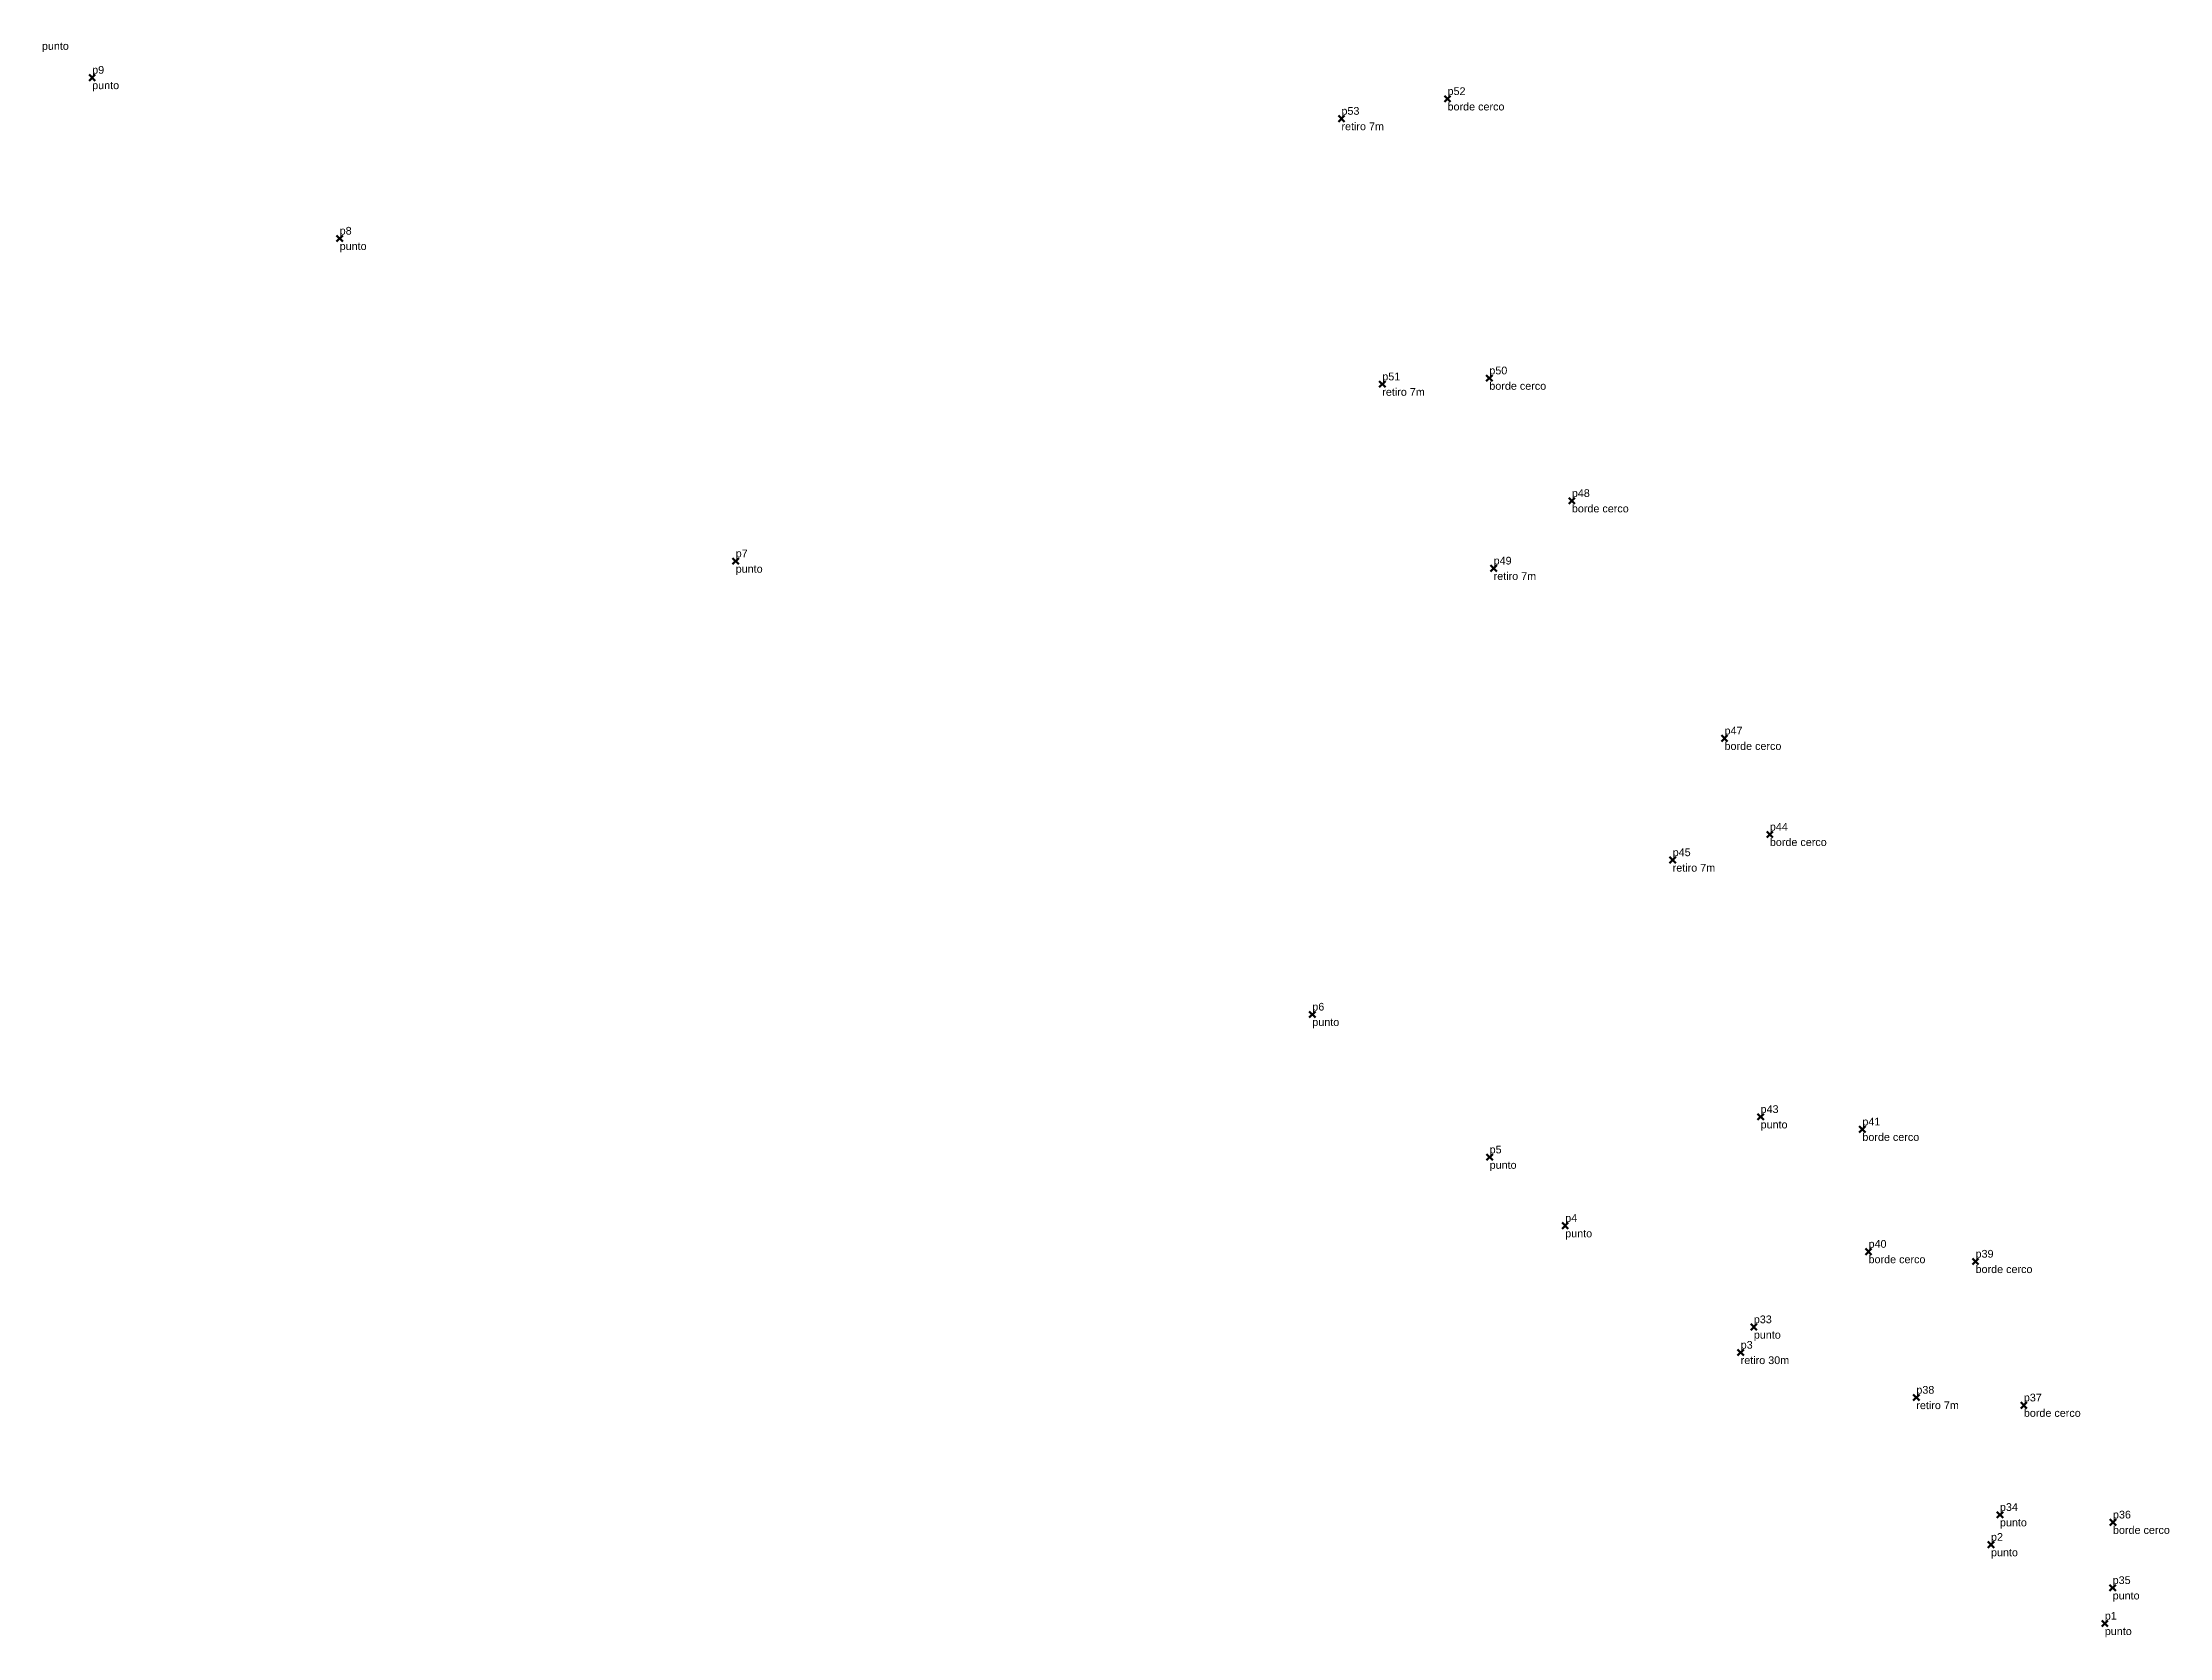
# Model space of a CAD drawing. Header units: millimetres. Extents: x 571580 to 572639, y 1294987 to 1295846.
# Drawn here: x 572414.7 to 572552.6, y 1294987.3 to 1295090.7 of the extents above; entities that cross this region are included whole.
import ezdxf

# ---------------------------------------------------------------- set-up
doc = ezdxf.new("R2010")
doc.units = ezdxf.units.MM
doc.header["$PDMODE"] = 3
doc.header["$PDSIZE"] = 0.2
for name, color, linetype, lineweight in [('borde cerco', 174, 'CONTINUOUS', 100), ('punto', 174, 'CONTINUOUS', 100), ('retiro 30m', 174, 'CONTINUOUS', 100), ('retiro 7m', 174, 'CONTINUOUS', 100)]:
    doc.layers.add(name, color=color, linetype=linetype, lineweight=lineweight)
doc.styles.get("Standard").update_dxf_attribs({"font": 'arial.ttf', "width": 0.65})

msp = doc.modelspace()

# ---------------------------------------------------------------- linework, layer by layer
at = {"layer": 'borde cerco'}
for p in [(572505.79, 1295087.04, 73.56), (572508.5, 1295068.93, 73.4), (572513.85, 1295060.98, 70.14), (572523.75, 1295045.58, 70.3), (572526.69, 1295039.35, 69.18), (572532.69, 1295020.23, 71.44), (572533.09, 1295012.3, 68.25), (572540.03, 1295011.66, 67.25), (572543.16, 1295002.34, 70.85), (572548.94, 1294994.75, 72.91)]:
    msp.add_point(p, dxfattribs=at)
at = {"layer": 'punto'}
for p in [(572417.9, 1295088.42, 64.8), (572433.95, 1295077.99, 66.09), (572459.63, 1295057.07, 66.39), (572497.02, 1295027.68, 62.68), (572526.09, 1295021.04, 72.17), (572508.52, 1295018.42, 59.79), (572513.42, 1295013.98, 59.57), (572525.65, 1295007.41, 68.42), (572541.61, 1294995.24, 73.79), (572541.03, 1294993.3, 64.78), (572548.92, 1294990.5, 72.6), (572548.41, 1294988.19, 64.4)]:
    msp.add_point(p, dxfattribs=at)
at = {"layer": 'retiro 30m'}
msp.add_point((572524.8, 1295005.76, 59.16), dxfattribs=at)
at = {"layer": 'retiro 7m'}
for p in [(572498.91, 1295085.76, 74.86), (572501.56, 1295068.54, 74.6), (572508.78, 1295056.6, 73.62), (572520.39, 1295037.69, 73.16), (572536.19, 1295002.84, 70.52)]:
    msp.add_point(p, dxfattribs=at)

# ---------------------------------------------------------------- texts
at = {"layer": 'borde cerco'}
for s, p in [('p52', (572505.79, 1295087.29)), ('borde cerco', (572505.79, 1295086.29)), ('p50', (572508.5, 1295069.18)), ('borde cerco', (572508.5, 1295068.18)), ('p48', (572513.85, 1295061.23)), ('borde cerco', (572513.85, 1295060.23)), ('p47', (572523.75, 1295045.83)), ('borde cerco', (572523.75, 1295044.83)), ('p44', (572526.69, 1295039.6)), ('borde cerco', (572526.69, 1295038.6)), ('p41', (572532.69, 1295020.48)), ('borde cerco', (572532.69, 1295019.48)), ('p40', (572533.09, 1295012.55)), ('borde cerco', (572533.09, 1295011.55)), ('p39', (572540.03, 1295011.91)), ('borde cerco', (572540.03, 1295010.91)), ('p37', (572543.16, 1295002.59)), ('borde cerco', (572543.16, 1295001.59)), ('p36', (572548.94, 1294995)), ('borde cerco', (572548.94, 1294994))]:
    msp.add_text(s, height=0.5, dxfattribs=at).set_placement(p)
at = {"layer": 'punto'}
for s, p in [('punto', (572414.64, 1295090.22)), ('p9', (572417.9, 1295088.67)), ('punto', (572417.9, 1295087.67)), ('p8', (572433.95, 1295078.24)), ('punto', (572433.95, 1295077.24)), ('p7', (572459.63, 1295057.32)), ('punto', (572459.63, 1295056.32)), ('p6', (572497.02, 1295027.93)), ('punto', (572497.02, 1295026.93)), ('p43', (572526.09, 1295021.29)), ('punto', (572526.09, 1295020.29)), ('p5', (572508.52, 1295018.67)), ('punto', (572508.52, 1295017.67)), ('p4', (572513.42, 1295014.23)), ('punto', (572513.42, 1295013.23)), ('p33', (572525.65, 1295007.66)), ('punto', (572525.65, 1295006.66)), ('p34', (572541.61, 1294995.49)), ('p2', (572541.03, 1294993.55)), ('punto', (572541.61, 1294994.49)), ('punto', (572541.03, 1294992.55)), ('p35', (572548.92, 1294990.75)), ('punto', (572548.92, 1294989.75)), ('p1', (572548.41, 1294988.44)), ('punto', (572548.41, 1294987.44))]:
    msp.add_text(s, height=0.5, dxfattribs=at).set_placement(p)
at = {"layer": 'retiro 30m'}
for s, p in [('p3', (572524.8, 1295006.01)), ('retiro 30m', (572524.8, 1295005.01))]:
    msp.add_text(s, height=0.5, dxfattribs=at).set_placement(p)
at = {"layer": 'retiro 7m'}
for s, p in [('p53', (572498.91, 1295086.01)), ('retiro 7m', (572498.91, 1295085.01)), ('p51', (572501.56, 1295068.79)), ('retiro 7m', (572501.56, 1295067.79)), ('p49', (572508.78, 1295056.85)), ('retiro 7m', (572508.78, 1295055.85)), ('p45', (572520.39, 1295037.94)), ('retiro 7m', (572520.39, 1295036.94)), ('p38', (572536.19, 1295003.09)), ('retiro 7m', (572536.19, 1295002.09))]:
    msp.add_text(s, height=0.5, dxfattribs=at).set_placement(p)

doc.saveas('drawing.dxf')
